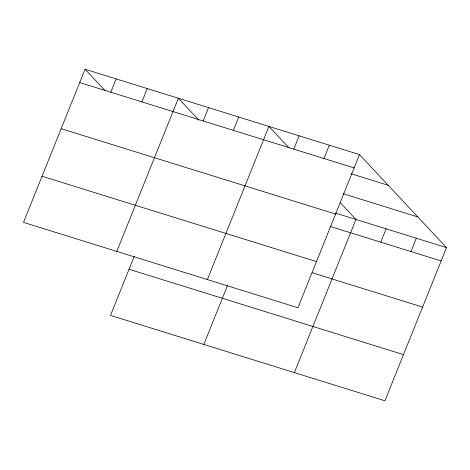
<?xml version="1.0" encoding="UTF-8"?>
<svg xmlns="http://www.w3.org/2000/svg" width="470" height="470" viewBox="0 0 470 470"><rect width="100%" height="100%" fill="white"/><g stroke="black" fill="none" stroke-linecap="round" stroke-linejoin="round"><path stroke-width="0.7" d="M85.07 69.231L23.5 222.386L297.921 307.738L359.491 154.583L85.07 69.231L105.168 90.722M110.814 92.232L116.166 78.901M141.911 101.908L147.269 88.577M116.801 251.409L178.371 98.254L198.951 120.25M134.25 256.367L110.509 315.417L384.93 400.769L446.5 247.614L359.491 154.583M203.199 120.966L208.557 107.642M233.384 130.355L238.742 117.03M207.364 279.574L268.928 126.418L289.032 147.909M203.816 344.434L227.55 285.39M293.762 149.137L299.12 135.806M323.947 158.525L329.305 145.195M294.373 372.604L355.943 219.449L340.151 202.564M380.771 242.162L386.129 228.837M410.956 251.556L416.314 238.225M79.712 82.561L354.133 167.913M351.155 173.759L388.202 185.286M343.006 193.658L417.789 216.917M335.357 213.045L446.5 247.614M61.159 128.704L335.58 214.056M329.999 226.376L441.142 260.944M42.047 176.244L316.469 261.596M312.139 272.729L422.595 307.086M129.062 269.269L403.483 354.627"/></g></svg>
